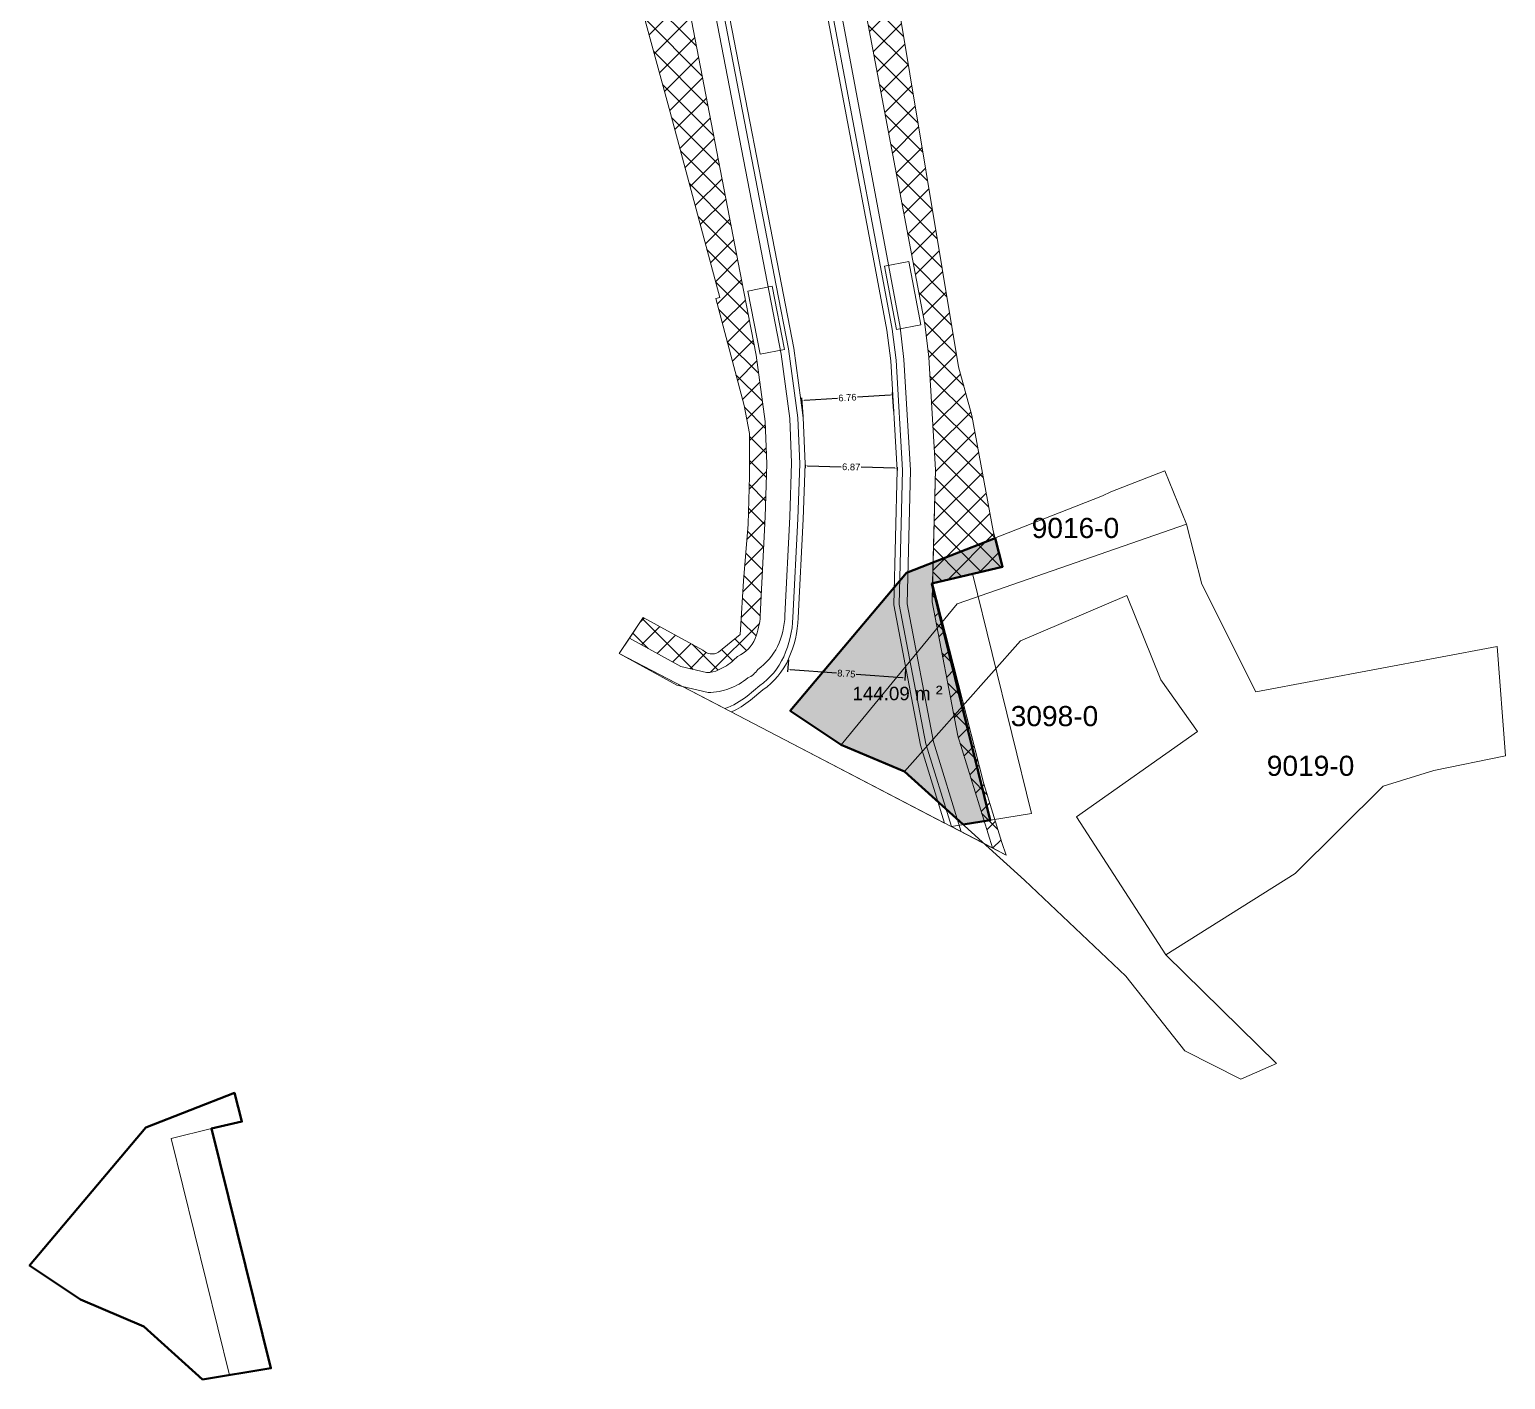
# Model space of a CAD drawing. Header units: metres. Extents: x 7529382 to 7529699, y 4686521 to 4686911.
# Drawn here: x 7529382.4 to 7529492.4, y 4686521 to 4686621.6 of the extents above; entities that cross this region are included whole.
import ezdxf

# ---------------------------------------------------------------- set-up
doc = ezdxf.new("R2010")
doc.units = ezdxf.units.M
doc.layers.get('Defpoints').update_dxf_attribs({"lineweight": 0})
for name, color, linetype, lineweight in [('dimenzionet', 7, 'Continuous', 0), ('kubza-10cm-mod', 23, 'Continuous', 0), ('kubza-40cm css', 8, 'Continuous', 0), ('kufiri', 200, 'Continuous', 0), ('lloga-sip', 4, 'Continuous', 0), ('ParcReNet_12', 1, 'Continuous', 0), ('Pikat zyrtare shape', 7, 'Continuous', 0), ('skajori', 157, 'Continuous', 0), ('Ujori-mod', 5, 'Continuous', 0), ('ulset-project-e-mod', 1, 'Continuous', 0)]:
    doc.layers.add(name, color=color, linetype=linetype, lineweight=lineweight)
doc.styles.get("Standard").update_dxf_attribs({"font": 'arial.ttf'})
doc.dimstyles.get("Standard").update_dxf_attribs({"dimtxt": 0.5, "dimasz": 0.18, "dimexe": 0.18, "dimexo": 0.0625, "dimgap": 0.09, "dimtad": 0, "dimzin": 0, "dimdsep": 46, "dimtxsty": 'Standard', "dimcen": 0.09, "dimadec": 0, "dimazin": 0, "dimtfac": 1, "dimtofl": 0, "dimtmove": 0, "dimatfit": 3, "dimfxl": 1, "dimtolj": 1, "dimtzin": 0, "dimarcsym": 0})

# ---------------------------------------------------------------- blocks, each defined once
blk = doc.blocks.new('*D71')
at = {"layer": 'Defpoints', "color": 0, "transparency": 16777216}
for p in [(7529446.732569578, 4686594.384572084), (7529446.808402437, 4686593.111784731), (7529440.057385481, 4686592.709558142)]:
    blk.add_point(p, dxfattribs=at)
at = {"layer": 'dimenzionet', "color": 0, "lineweight": -2, "transparency": 16777216}
for p, q in [((7529440.053668314, 4686592.771947506), (7529439.97084718, 4686594.162026862)), ((7529440.161233989, 4686593.993050938), (7529442.617792254, 4686594.139413043)), ((7529446.552888212, 4686594.373866642), (7529444.096329945, 4686594.227504537)), ((7529446.804685269, 4686593.174174095), (7529446.721864136, 4686594.56425345))]:
    blk.add_line(p, q, dxfattribs=at)
at = {"layer": 'dimenzionet', "color": 0, "transparency": 16777216}
for points in [[(7529446.551103971, 4686594.403813537), (7529446.554672452, 4686594.343919748), (7529446.732569578, 4686594.384572084)], [(7529440.159449748, 4686594.022997833), (7529440.163018228, 4686593.963104043), (7529439.981552622, 4686593.982345495)]]:
    blk.add_solid(points, dxfattribs=at)
at = {"layer": 'dimenzionet', "color": 0, "transparency": 16777216, "insert": (7529443.357061099, 4686594.18345879), "char_height": 0.5, "attachment_point": 5, "rotation": 3.4096602987772315}
blk.add_mtext('\\A1;6.76', dxfattribs=at)
blk = doc.blocks.new('*D72')
at = {"layer": 'Defpoints', "color": 0, "transparency": 16777216}
for p in [(7529440.204302548, 4686589.244414164), (7529447.071542629, 4686588.923649969), (7529447.07524536, 4686589.067264056)]:
    blk.add_point(p, dxfattribs=at)
at = {"layer": 'dimenzionet', "color": 0, "lineweight": -2, "transparency": 16777216}
for p, q in [((7529440.202691677, 4686589.181934927), (7529440.195960509, 4686588.920859874)), ((7529440.38054002, 4686589.096160769), (7529442.895566962, 4686589.031317077)), ((7529446.891602426, 4686588.928289277), (7529444.376575484, 4686588.993132968)), ((7529447.073634489, 4686589.004784819), (7529447.06690332, 4686588.743709765))]:
    blk.add_line(p, q, dxfattribs=at)
at = {"layer": 'dimenzionet', "color": 0, "transparency": 16777216}
for points in [[(7529440.381313238, 4686589.126150803), (7529440.379766801, 4686589.066170734), (7529440.200599818, 4686589.100800077)], [(7529446.892375644, 4686588.958279312), (7529446.890829207, 4686588.898299243), (7529447.071542629, 4686588.923649969)]]:
    blk.add_solid(points, dxfattribs=at)
at = {"layer": 'dimenzionet', "color": 0, "transparency": 16777216, "insert": (7529443.636071223, 4686589.012225023), "char_height": 0.5, "attachment_point": 5, "rotation": 358.5230985420459}
blk.add_mtext('\\A1;6.87', dxfattribs=at)
blk = doc.blocks.new('*D73')
at = {"layer": 'Defpoints', "color": 0, "transparency": 16777216}
for p in [(7529438.971157555, 4686574.711659585), (7529447.641993861, 4686573.285214026), (7529447.699757597, 4686574.065445628)]:
    blk.add_point(p, dxfattribs=at)
at = {"layer": 'dimenzionet', "color": 0, "lineweight": -2, "transparency": 16777216}
for p, q in [((7529438.966543053, 4686574.649330167), (7529438.900104053, 4686573.751919258)), ((7529439.092902542, 4686573.918138218), (7529442.538114901, 4686573.663075058)), ((7529447.462485136, 4686573.298503791), (7529444.017272776, 4686573.553566951)), ((7529447.695143096, 4686574.003116211), (7529447.628704096, 4686573.105705302))]:
    blk.add_line(p, q, dxfattribs=at)
at = {"layer": 'dimenzionet', "color": 0, "transparency": 16777216}
for points in [[(7529439.095117504, 4686573.948056338), (7529439.090687581, 4686573.888220097), (7529438.913393818, 4686573.931427983)], [(7529447.464700098, 4686573.328421911), (7529447.460270176, 4686573.26858567), (7529447.641993861, 4686573.285214026)]]:
    blk.add_solid(points, dxfattribs=at)
at = {"layer": 'dimenzionet', "color": 0, "transparency": 16777216, "insert": (7529443.27769384, 4686573.608321005), "char_height": 0.5, "attachment_point": 5, "rotation": 355.7658836511117}
blk.add_mtext('\\A1;8.75', dxfattribs=at)

msp = doc.modelspace()

# ---------------------------------------------------------------- hatches: boundary and pattern name
at = {"layer": 'kubza-40cm css'}
h = msp.add_hatch(dxfattribs=at)
h.set_pattern_fill('ANSI37', color=256, scale=0.4)
h.set_pattern_definition([(45, (-90.96940403897315, -41.99646737705916), (-0.8980256121069152, 0.8980256121069154), []), (135, (-90.96940403897315, -41.99646737705916), (-0.8980256121069154, -0.8980256121069152), [])])
h.paths.add_polyline_path([(7529429.059, 4686700.786), (7529426.397, 4686707.269), (7529420.678, 4686718.534), (7529420.404335329, 4686720.378002308, 0.08862471674179913), (7529418.554454846, 4686719.277977974, 0.1650578627891466), (7529417.489926841, 4686717.462657409, 0.1632852369807911), (7529417.922438345, 4686713.891046731), (7529422.468638064, 4686704.339222882), (7529425.667088297, 4686697.308148139), (7529427.583801365, 4686692.891767525), (7529431.059761763, 4686682.781002668), (7529432.351611686, 4686678.143111227), (7529437.389627204, 4686657.084977159), (7529438.45641346, 4686652.402046195), (7529443.164070897, 4686630.893662347), (7529444.10502402, 4686626.182465858), (7529448.235080991, 4686604.376298489), (7529449.11967022, 4686599.648445071), (7529449.419255218, 4686597.18939414), (7529449.918363939, 4686588.812296469), (7529449.701727465, 4686580.409835892), (7529454.922, 4686581.573), (7529454.219, 4686584.258), (7529452.617, 4686592.859), (7529451.64, 4686596.483), (7529446.779, 4686625.669), (7529446.959519422, 4686625.701051385), (7529441.043, 4686659.024), (7529439.833, 4686665.968), (7529439.098, 4686665.861), (7529438.815, 4686667.285), (7529439.551864847, 4686667.42698789), (7529439.1, 4686669.772), (7529437.188, 4686674.973), (7529434.88, 4686682.446), (7529434.766, 4686682.446)])
h.paths.add_polyline_path([(7529426.037462607, 4686649.519330458), (7529424.986487563, 4686654.192452231), (7529419.294945511, 4686674.106513153), (7529417.399680129, 4686678.495356595), (7529408.736764336, 4686698.555967451, 0.06567962173683352), (7529406.789677246, 4686701.812922122, 0.1083480846508385), (7529403.824788369, 4686703.90396559, 0.1302229650279025), (7529399.691729592, 4686704.608328388), (7529397.983293195, 4686704.122125454), (7529398.711, 4686702.092, -0.03564486580160983), (7529400.388, 4686702.641, -0.0455815077930599), (7529402.412, 4686702.557, -0.08215735509174518), (7529404.732, 4686701.632), (7529406.702, 4686699.363), (7529408.369, 4686695.932), (7529419.316, 4686670.393), (7529421.085, 4686665.005), (7529422.09, 4686660.569), (7529427.16, 4686637.614, -0.1121974815558714), (7529425.982, 4686636.084), (7529424.618, 4686635.464), (7529425.949, 4686630.889), (7529430.158, 4686615.449), (7529433.843, 4686601.654), (7529433.549056788, 4686601.576547399), (7529435.654, 4686593.588), (7529436.052, 4686591.511), (7529436.067, 4686588.335), (7529435.96, 4686584.748), (7529435.604, 4686580.523), (7529435.399, 4686576.908), (7529435.358, 4686576.537), (7529433.746, 4686575.205, -0.3377054306053388), (7529432.575, 4686575.366), (7529428.139, 4686577.794), (7529427.10755618, 4686576.251729453), (7529430.931896195, 4686574.140672361), (7529432.862601846, 4686573.690064739, 0.09539976528767542), (7529433.756021169, 4686573.887115569, 0.08406754086055361), (7529434.859451724, 4686574.602262476), (7529435.17479685, 4686574.891816941, 0.1869856178288243), (7529436.474589767, 4686576.235070881, 0.08795798277061544), (7529436.85903102, 4686577.92416479), (7529437.215131727, 4686585.287247117), (7529437.359536107, 4686589.243141244), (7529437.225303376, 4686592.409116069), (7529436.550635359, 4686597.357886452), (7529435.64018498, 4686602.070749714), (7529431.458560307, 4686623.716548148), (7529430.548675175, 4686628.42648545)])
h.paths.add_polyline_path([(7529449.700494448, 4686580.362012076), (7529449.664468444, 4686578.964707797), (7529451.57363377, 4686568.96635266), (7529454.157454208, 4686560.618808867), (7529455.178816263, 4686560.086368323), (7529454.864, 4686561.021), (7529453.521, 4686565.409)])
at = {"layer": 'ParcReNet_12'}
h = msp.add_hatch(color=42, dxfattribs=at)
h.dxf.hatch_style = 1
h.paths.add_polyline_path([(7529449.65253394, 4686580.326851986), (7529454.922, 4686581.573), (7529454.360020291, 4686583.719394764), (7529447.754, 4686581.126), (7529439.094, 4686570.845), (7529442.901000001, 4686568.308999999), (7529447.602999999, 4686566.306), (7529451.978023618, 4686562.355783361), (7529454.004657934, 4686562.687493159)])

# ---------------------------------------------------------------- linework, layer by layer
at = {"layer": 'kubza-10cm-mod', "flags": 128}
for points in [[(7529416.825175665, 4686721.016519325, 0.1574283434778197), (7529415.091563866, 4686717.956833568, 0.163285236917983), (7529415.711357088, 4686712.838680487), (7529420.248453103, 4686703.305984039), (7529423.429283242, 4686696.313643117), (7529425.299282243, 4686692.004898385), (7529428.720362083, 4686682.053768376), (7529429.980566857, 4686677.529486702), (7529435.004999121, 4686656.528128549), (7529436.066522622, 4686651.868299808), (7529440.76715147, 4686630.392028219), (7529441.701318952, 4686625.714806324), (7529445.828603058, 4686603.923279314), (7529446.698337306, 4686599.274821138), (7529446.979340343, 4686596.968294506), (7529447.467738801, 4686588.770959075), (7529447.209742775, 4686578.764327195), (7529449.193977189, 4686568.372833028), (7529451.10087677, 4686562.212216167)], [(7529420.404335329, 4686720.378002308, 0.08862471682893937), (7529418.554454844, 4686719.277977972, 0.1650578627408776), (7529417.48992684, 4686717.462657407, 0.1632852369262357), (7529417.922438345, 4686713.891046731), (7529422.468638064, 4686704.339222882), (7529425.667088297, 4686697.308148139), (7529427.583801365, 4686692.891767525), (7529431.059761763, 4686682.781002668), (7529432.351611686, 4686678.143111227), (7529437.389627204, 4686657.084977159), (7529438.45641346, 4686652.402046195), (7529443.164070897, 4686630.893662347), (7529444.10502402, 4686626.182465858), (7529448.235080991, 4686604.376298489), (7529449.11967022, 4686599.648445071), (7529449.419255218, 4686597.18939414), (7529449.918363939, 4686588.812296469), (7529449.664468444, 4686578.964707797), (7529451.57363377, 4686568.96635266), (7529454.157454208, 4686560.618808867)], [(7529397.963953012, 4686704.116621442), (7529399.691729592, 4686704.608328388, -0.1302229650279529), (7529403.824788369, 4686703.90396559, -0.1083480846507939), (7529406.789677246, 4686701.812922122, -0.06567962166755761), (7529408.736764334, 4686698.555967455), (7529417.399680129, 4686678.495356595), (7529419.294945511, 4686674.106513153), (7529424.986487563, 4686654.192452231), (7529426.037462607, 4686649.519330458), (7529430.548675175, 4686628.42648545), (7529431.458560307, 4686623.716548148), (7529435.64018498, 4686602.070749714), (7529436.550635359, 4686597.357886452), (7529437.225303376, 4686592.409116069), (7529437.359536107, 4686589.243141244), (7529437.215131727, 4686585.287247117), (7529436.85903102, 4686577.92416479, -0.08795798278031146), (7529436.474589767, 4686576.235070881, -0.1869856177697469), (7529435.17479685, 4686574.891816941), (7529434.859451724, 4686574.602262476, -0.0840675408584335), (7529433.756021169, 4686573.887115569, -0.0953997652928644), (7529432.862601846, 4686573.690064739), (7529430.931896195, 4686574.140672361), (7529427.107556181, 4686576.251729453)], [(7529413.692083851, 4686693.26082917), (7529419.648917418, 4686679.466660678), (7529421.55954309, 4686675.042247582), (7529427.373000332, 4686654.74684751), (7529428.428451506, 4686650.053822766), (7529432.953068979, 4686628.897044625), (7529433.864084259, 4686624.181257192), (7529438.045708938, 4686602.535458759), (7529438.957734174, 4686597.814443372), (7529439.658534032, 4686592.673992814), (7529439.80399313, 4686589.243236096), (7529439.654491173, 4686585.147696083), (7529439.298436244, 4686577.785560311, -0.09290219724989697), (7529438.605737991, 4686574.874351143, -0.1375524575109782), (7529436.821635561, 4686572.722606816), (7529435.875409535, 4686571.939780491, -0.08722343994022633), (7529434.232955368, 4686571.00553799)]]:
    msp.add_lwpolyline(points, format="xyb", dxfattribs=at)
at = {"layer": 'kufiri', "flags": 128}
msp.add_lwpolyline([(7529446.779, 4686625.669), (7529451.64, 4686596.483), (7529452.617, 4686592.859), (7529454.219, 4686584.258), (7529454.922, 4686581.573), (7529449.689, 4686580.407), (7529453.521, 4686565.409), (7529454.864, 4686561.021), (7529455.178816263, 4686560.086368323), (7529426.348, 4686575.116), (7529428.139, 4686577.794), (7529432.575, 4686575.366, 0.3377054306053246), (7529433.746, 4686575.205), (7529435.358, 4686576.537), (7529435.399, 4686576.908), (7529435.604, 4686580.523), (7529435.96, 4686584.748), (7529436.067, 4686588.335), (7529436.052, 4686591.511), (7529435.654, 4686593.588), (7529433.549056788, 4686601.576547399), (7529433.843, 4686601.654), (7529430.158, 4686615.449), (7529425.949, 4686630.889)], format="xyb", dxfattribs=at)
at = {"layer": 'lloga-sip', "flags": 128}
for points in [[(7529425.949, 4686630.889), (7529430.158, 4686615.449), (7529433.843, 4686601.654), (7529433.549056788, 4686601.576547399), (7529435.654, 4686593.588), (7529436.052, 4686591.511), (7529436.067, 4686588.335), (7529435.96, 4686584.748), (7529435.604, 4686580.523), (7529435.399, 4686576.908), (7529435.358, 4686576.537), (7529433.746, 4686575.205, -0.3377054306053236), (7529432.575, 4686575.366), (7529428.139, 4686577.794), (7529427.10755618, 4686576.251729453), (7529430.931896195, 4686574.140672361), (7529432.862601846, 4686573.690064739, 0.09539976528940473), (7529433.756021169, 4686573.887115569, 0.08406754086055367), (7529434.859451724, 4686574.602262476), (7529435.17479685, 4686574.891816941, 0.1869856178297096), (7529436.474589767, 4686576.235070881, 0.08795798276001884), (7529436.85903102, 4686577.92416479), (7529437.215131727, 4686585.287247117), (7529437.359536107, 4686589.243141244), (7529437.225303376, 4686592.409116069), (7529436.550635359, 4686597.357886452), (7529435.64018498, 4686602.070749714), (7529431.458560307, 4686623.716548148)], [(7529434.256822864, 4686624.257128057), (7529438.438447542, 4686602.611329624), (7529439.352572594, 4686597.879444738), (7529440.05738548, 4686592.709558141), (7529440.204302547, 4686589.244414164), (7529440.054138567, 4686585.130738322), (7529439.697969267, 4686577.766237698, -0.09290219723805875), (7529438.971157555, 4686574.711659587, -0.136751486743581), (7529437.063595066, 4686572.403638084), (7529436.130386879, 4686571.631581604, -0.07174165568845024), (7529434.703011588, 4686570.76049561), (7529450.601588083, 4686562.472497561), (7529448.805262808, 4686568.275882224), (7529446.808765939, 4686578.731595236), (7529447.067431781, 4686588.764206654), (7529446.580782833, 4686596.932178115), (7529446.30281514, 4686599.213790064), (7529445.435507437, 4686603.849279112), (7529441.308676276, 4686625.638414634)], [(7529431.458560307, 4686623.716548148), (7529435.64018498, 4686602.070749714), (7529436.550635359, 4686597.357886452), (7529437.225303376, 4686592.409116069), (7529437.359536107, 4686589.243141244), (7529437.215131727, 4686585.287247117), (7529436.85903102, 4686577.92416479, -0.08795798276002145), (7529436.474589767, 4686576.235070881, -0.1869856178097163), (7529435.17479685, 4686574.891816941), (7529434.859451724, 4686574.602262476, -0.0840675408605562), (7529433.756021169, 4686573.887115569, -0.09539976528940988), (7529432.862601846, 4686573.690064739), (7529430.931896195, 4686574.140672361), (7529427.10755618, 4686576.251729453), (7529426.348, 4686575.116), (7529434.232955369, 4686571.00553799, 0.0872234397913271), (7529435.875409533, 4686571.93978049), (7529436.821635561, 4686572.722606816, 0.1375524573886711), (7529438.60573799, 4686574.874351141, 0.09290219736000921), (7529439.298436244, 4686577.785560312), (7529439.654491173, 4686585.147696083), (7529439.80399313, 4686589.243236096), (7529439.658534032, 4686592.673992814), (7529438.957734174, 4686597.814443372), (7529438.045708938, 4686602.535458759), (7529433.864084259, 4686624.181257192)]]:
    msp.add_lwpolyline(points, format="xyb", dxfattribs=at)
for points in [[(7529441.701318952, 4686625.714806324), (7529445.828603058, 4686603.923279314), (7529446.698337306, 4686599.274821138), (7529446.979340343, 4686596.968294506), (7529447.467738801, 4686588.770959075), (7529447.209742775, 4686578.764327195), (7529449.193977189, 4686568.372833028), (7529451.10087677, 4686562.212216167), (7529454.157454208, 4686560.618808867), (7529451.57363377, 4686568.96635266), (7529449.664468444, 4686578.964707797), (7529449.700494448, 4686580.362012078), (7529449.689, 4686580.407), (7529449.701727465, 4686580.409835892), (7529449.918363939, 4686588.812296469), (7529449.419255218, 4686597.18939414), (7529449.11967022, 4686599.648445071), (7529448.235080991, 4686604.376298489), (7529444.10502402, 4686626.182465858)], [(7529444.10502402, 4686626.182465858), (7529448.235080991, 4686604.376298489), (7529449.11967022, 4686599.648445071), (7529449.419255218, 4686597.18939414), (7529449.918363939, 4686588.812296469), (7529449.701727465, 4686580.409835892), (7529454.922, 4686581.573), (7529454.219, 4686584.258), (7529452.617, 4686592.859), (7529451.64, 4686596.483), (7529446.779, 4686625.669)], [(7529452.664617724, 4686581.07001744), (7529457.076067909, 4686563.19020683), (7529451.10087677, 4686562.212216167)]]:
    msp.add_lwpolyline(points, dxfattribs=at)
msp.add_lwpolyline([(7529449.700494448, 4686580.362012076), (7529449.664468444, 4686578.964707797), (7529451.57363377, 4686568.96635266), (7529454.157454208, 4686560.618808867), (7529455.178816263, 4686560.086368323), (7529454.864, 4686561.021), (7529453.521, 4686565.409)], close=True, dxfattribs=at)
at = {"layer": 'ParcReNet_12', "lineweight": 40, "flags": 128}
for points in [[(7529451.978023618, 4686562.355783361), (7529454.004657934, 4686562.687493159), (7529449.65253394, 4686580.326851986), (7529454.922, 4686581.573), (7529454.360020291, 4686583.719394764), (7529447.754, 4686581.126), (7529439.094, 4686570.845), (7529442.901000001, 4686568.308999999), (7529447.602999999, 4686566.306)], [(7529395.292976091, 4686520.999719598), (7529400.391020381, 4686521.834143068), (7529395.979570196, 4686539.713953678), (7529398.236952472, 4686540.216936237), (7529397.674972763, 4686542.363331001), (7529391.068952472, 4686539.769936237), (7529382.408952472, 4686529.488936237), (7529386.215952473, 4686526.952936237), (7529390.917952471, 4686524.949936237)]]:
    msp.add_lwpolyline(points, close=True, dxfattribs=at)
at = {"layer": 'ParcReNet_12', "flags": 128}
for points in [[(7529452.664617724, 4686581.07001744), (7529449.65253394, 4686580.326851986)], [(7529395.979570196, 4686539.713953678), (7529392.967486412, 4686538.970788224)], [(7529395.979570196, 4686539.713953678), (7529400.391020381, 4686521.834143068)], [(7529392.967486412, 4686538.970788224), (7529397.319610407, 4686521.331429396)]]:
    msp.add_lwpolyline(points, dxfattribs=at)
msp.add_lwpolyline([(7529392.967486412, 4686538.970788224), (7529395.979570196, 4686539.713953678), (7529398.236952472, 4686540.216936237), (7529397.674972763, 4686542.363331001), (7529391.068952472, 4686539.769936237), (7529382.408952472, 4686529.488936237), (7529386.215952473, 4686526.952936237), (7529390.917952471, 4686524.949936237), (7529395.292976091, 4686520.999719598), (7529397.319610407, 4686521.331429396)], close=True, dxfattribs=at)
at = {"layer": 'Pikat zyrtare shape', "flags": 128}
for points in [[(7529462.374, 4686586.865), (7529462.993, 4686587.17), (7529467.014, 4686588.728999999), (7529468.619, 4686584.751), (7529451.534, 4686578.806), (7529442.901000001, 4686568.308999999), (7529439.094, 4686570.845), (7529447.754, 4686581.126), (7529451.526000001, 4686582.607), (7529462.374, 4686586.865)], [(7529467.092999999, 4686552.646000001), (7529460.422999999, 4686562.926), (7529469.453, 4686569.295), (7529466.703, 4686573.145), (7529464.183999999, 4686579.435), (7529456.254, 4686576.056), (7529447.602999999, 4686566.306), (7529442.901000001, 4686568.308999999), (7529451.534, 4686578.806), (7529468.619, 4686584.751), (7529469.772000001, 4686580.272), (7529473.797999999, 4686572.266), (7529491.779, 4686575.642), (7529492.392999999, 4686567.473999999), (7529487.052999999, 4686566.385), (7529483.272999999, 4686565.225), (7529476.713, 4686558.715), (7529467.092999999, 4686552.646000001)], [(7529456.562999999, 4686558.216), (7529447.602999999, 4686566.306), (7529456.254, 4686576.056), (7529464.183999999, 4686579.435), (7529466.703, 4686573.145), (7529469.453, 4686569.295), (7529460.422999999, 4686562.926), (7529467.092999999, 4686552.646000001), (7529475.342, 4686544.545), (7529472.672, 4686543.375), (7529468.503, 4686545.496), (7529464.102999999, 4686551.066000001), (7529456.562999999, 4686558.216)]]:
    msp.add_lwpolyline(points, dxfattribs=at)
at = {"layer": 'skajori', "flags": 128}
for points in [[(7529451.843324859, 4686561.825174703), (7529449.772, 4686568.517), (7529447.806, 4686578.813), (7529448.063, 4686588.781), (7529447.572, 4686597.022), (7529447.279, 4686599.427), (7529443.081, 4686621.864), (7529439.862, 4686637.981), (7529438.624, 4686643.457), (7529431.688, 4686673.631), (7529429.28, 4686682.276), (7529427.286, 4686688.569), (7529425.828, 4686692.332), (7529422.844, 4686699.141), (7529420.794, 4686703.553), (7529416.252, 4686713.096, -0.1917524038562577), (7529415.678, 4686717.836, -0.1298142364388708), (7529417.344, 4686720.677), (7529420.128, 4686722.24)], [(7529426.348, 4686575.116), (7529430.636, 4686572.749), (7529432.984, 4686572.201, 0.08703866193428458), (7529434.571, 4686572.502, 0.08962200984487943), (7529435.93, 4686573.289, 0.1341732947797881), (7529436.682481078, 4686573.918942018, 0.111303375923576), (7529438.154, 4686575.627, 0.09810936197893066), (7529438.698, 4686577.946), (7529439.054, 4686585.307), (7529439.201, 4686589.334), (7529439.061, 4686592.636), (7529438.424, 4686597.414), (7529431.769, 4686631.863), (7529430.811, 4686636.65), (7529425.089, 4686662.238), (7529423.983, 4686667.025), (7529423.281, 4686669.344), (7529422.367, 4686671.659), (7529410.428, 4686699.306, 0.06625234410404754), (7529408.323, 4686702.818, 0.1089175063451391), (7529404.993, 4686705.18, 0.1325131467374264), (7529400.265, 4686705.956), (7529397.598, 4686705.197)], [(7529435.654, 4686593.588), (7529436.052, 4686591.511), (7529436.067, 4686588.335), (7529435.96, 4686584.748), (7529435.604, 4686580.523), (7529435.399, 4686576.908), (7529435.358, 4686576.537), (7529433.746, 4686575.205, -0.3377054306053246), (7529432.575, 4686575.366), (7529428.139, 4686577.794)], [(7529435.654, 4686593.588), (7529436.052, 4686591.511), (7529436.067, 4686588.335), (7529435.96, 4686584.748), (7529435.604, 4686580.523), (7529435.399, 4686576.908), (7529435.358, 4686576.537), (7529433.746, 4686575.205, -0.3377054306053246), (7529432.575, 4686575.366), (7529428.139, 4686577.794)]]:
    msp.add_lwpolyline(points, format="xyb", dxfattribs=at)
for points in [[(7529454.864, 4686561.021), (7529453.521, 4686565.409), (7529449.689, 4686580.407)], [(7529454.864, 4686561.021), (7529453.521, 4686565.409), (7529449.689, 4686580.407)], [(7529428.139, 4686577.794), (7529426.348, 4686575.116)], [(7529428.139, 4686577.794), (7529426.348, 4686575.116)]]:
    msp.add_lwpolyline(points, dxfattribs=at)
at = {"layer": 'Ujori-mod', "flags": 128}
for points in [[(7529415.91234317, 4686720.622875924, 0.1182207128956051), (7529414.699793816, 4686718.037556721, 0.1632852369124696), (7529415.350179307, 4686712.666777576), (7529419.885788241, 4686703.137205569), (7529423.063740157, 4686696.151191776), (7529424.926108466, 4686691.86002925), (7529428.338223624, 4686681.934975425), (7529429.593259197, 4686677.429251786), (7529434.61547265, 4686656.437167919), (7529435.676136485, 4686651.781112902), (7529440.375617221, 4686630.310086816), (7529441.308676276, 4686625.638414634), (7529445.435507437, 4686603.849279112), (7529446.30281514, 4686599.213790064), (7529446.580782833, 4686596.932178115), (7529447.067431781, 4686588.764206654), (7529446.808765939, 4686578.731595236), (7529448.805262808, 4686568.275882224), (7529450.601588083, 4686562.472497561)], [(7529416.825175665, 4686721.016519325, 0.1574283434778197), (7529415.091563866, 4686717.956833568, 0.163285236917983), (7529415.711357088, 4686712.838680487), (7529420.248453103, 4686703.305984039), (7529423.429283242, 4686696.313643117), (7529425.299282243, 4686692.004898385), (7529428.720362083, 4686682.053768376), (7529429.980566857, 4686677.529486702), (7529435.004999121, 4686656.528128549), (7529436.066522622, 4686651.868299808), (7529440.76715147, 4686630.392028219), (7529441.701318952, 4686625.714806324), (7529445.828603058, 4686603.923279314), (7529446.698337306, 4686599.274821138), (7529446.979340343, 4686596.968294506), (7529447.467738801, 4686588.770959075), (7529447.209742775, 4686578.764327195), (7529449.193977189, 4686568.372833028), (7529451.10087677, 4686562.212216167)], [(7529413.692083851, 4686693.26082917), (7529419.648917418, 4686679.466660678), (7529421.55954309, 4686675.042247582), (7529427.373000332, 4686654.74684751), (7529428.428451506, 4686650.053822766), (7529432.953068979, 4686628.897044625), (7529433.864084259, 4686624.181257192), (7529438.045708938, 4686602.535458759), (7529438.957734174, 4686597.814443372), (7529439.658534032, 4686592.673992814), (7529439.80399313, 4686589.243236096), (7529439.654491173, 4686585.147696083), (7529439.298436244, 4686577.785560311, -0.09290219724989697), (7529438.605737991, 4686574.874351143, -0.1375524575109782), (7529436.821635561, 4686572.722606816), (7529435.875409535, 4686571.939780491, -0.08722343994022633), (7529434.232955368, 4686571.00553799)], [(7529414.059306266, 4686693.419409429), (7529420.016139832, 4686679.625240937), (7529421.936982264, 4686675.177169013), (7529427.760717567, 4686654.845887134), (7529428.819166025, 4686650.139535074), (7529433.34505438, 4686628.976814383), (7529434.256822864, 4686624.257128057), (7529438.438447542, 4686602.611329624), (7529439.352572594, 4686597.879444738), (7529440.05738548, 4686592.709558141), (7529440.204302547, 4686589.244414164), (7529440.054138567, 4686585.130738322), (7529439.697969267, 4686577.766237698, -0.09290219725028712), (7529438.971157555, 4686574.711659586, -0.1367514867189218), (7529437.063595066, 4686572.403638084), (7529436.130386882, 4686571.631581606, -0.07174165582988673), (7529434.703011588, 4686570.76049561, -0.07174165582988673)]]:
    msp.add_lwpolyline(points, format="xyb", dxfattribs=at)
at = {"layer": 'ulset-project-e-mod'}
for points in [[(7529447.940259275, 4686604.320798337), (7529448.823028595, 4686599.602671766), (7529447.004583984, 4686599.262437758), (7529446.121814659, 4686603.980564328)], [(7529437.751154983, 4686602.478555611), (7529438.661605359, 4686597.765692349), (7529436.845189313, 4686597.414789601), (7529435.934738934, 4686602.127652862)]]:
    msp.add_lwpolyline(points, close=True, dxfattribs=at)

# ---------------------------------------------------------------- texts
at = {"layer": 'Pikat zyrtare shape'}
for s, height, p in [('9016-0', 1.5, (7529457.088101404, 4686583.717983712)), ('144.09 m ', 1, (7529443.729092141, 4686571.629025745)), ('²', 1.0833, (7529449.941916151, 4686571.629025745)), ('3098-0', 1.5, (7529455.523870836, 4686569.696101422)), ('9019-0', 1.5, (7529474.605833119, 4686565.992035963))]:
    msp.add_text(s, height=height, dxfattribs=at).set_placement(p)

# ---------------------------------------------------------------- dimensions: what is measured, and where the dimension line sits
at = {"layer": 'dimenzionet'}
for p1, p2, distance, picture, middle in [((7529440.05738548, 4686592.709558141), (7529446.808402436, 4686593.11178473), 1.2750444191097376, '*D71', (7529443.357061099, 4686594.18345879)), ((7529440.204302547, 4686589.244414164), (7529447.075245359, 4686589.067264055), -0.14366181120692523, '*D72', (7529443.636071223, 4686589.012225023)), ((7529438.971157555, 4686574.711659586), (7529447.699757597, 4686574.065445629), -0.7823669233812278, '*D73', (7529443.27769384, 4686573.608321005))]:
    dim = msp.add_aligned_dim(p1=p1, p2=p2, distance=distance, dimstyle='Standard', dxfattribs=at)
    dim.commit()
    dim.dimension.update_dxf_attribs({"geometry": picture, "text_midpoint": middle})

doc.saveas('drawing.dxf')
